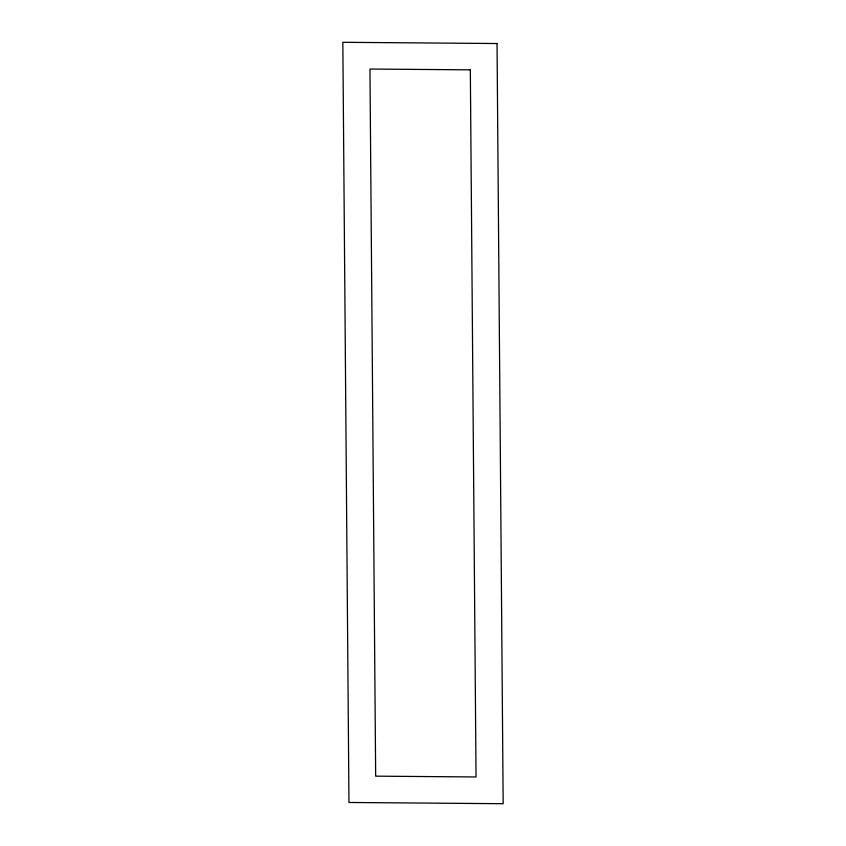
<?xml version="1.0" encoding="UTF-8"?>
<svg xmlns="http://www.w3.org/2000/svg" width="846" height="846" viewBox="0 0 846 846"><rect width="100%" height="100%" fill="white"/><g stroke="black" fill="none" stroke-linecap="round" stroke-linejoin="round"><path stroke-width="1.27" d="M497.036 43.527L342.831 42.3L348.964 802.473L503.169 803.7L497.036 43.527M470.334 69.837L369.956 69.044L375.666 776.163L476.044 776.956L470.334 69.837"/></g></svg>
